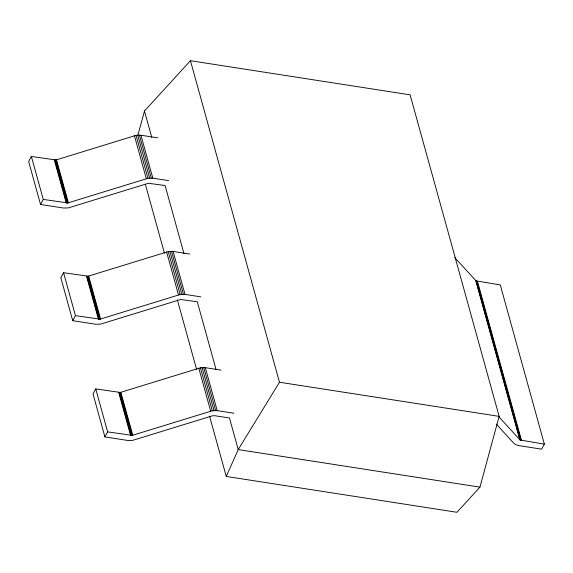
<?xml version="1.0" encoding="UTF-8"?>
<svg xmlns="http://www.w3.org/2000/svg" width="573" height="573" viewBox="0 0 573 573"><rect width="100%" height="100%" fill="white"/><g stroke="black" fill="none" stroke-linecap="round" stroke-linejoin="round"><path stroke-width="0.86" d="M137.907 135.178L144.468 111.012L190.437 60.709L410.118 94.846L499.155 416.37L479.938 487.136L456.953 512.291L226.256 476.442L209.553 416.12M226.256 476.442L238.225 449.583L279.474 382.234L190.437 60.709M157.625 137.814L140.929 135.221L136.059 135.35L55.953 159.989L31.365 156.465L28.65 161.507L40.547 204.461L63.51 208.028L68.373 207.899L148.486 183.26L165.11 185.552L183.969 253.646M40.547 204.461L43.262 199.418L31.365 156.465M189.813 254.04L173.11 251.447L168.247 251.576L88.142 276.215L63.553 272.691L60.838 277.733L72.728 320.687L95.691 324.254L100.562 324.125L180.667 299.486L197.291 301.778L216.15 369.872M72.728 320.687L75.443 315.644L63.553 272.691M221.121 370.129L205.299 367.673L200.428 367.802L120.323 392.441L95.734 388.917L93.019 393.959L104.916 436.913L127.879 440.479L132.75 440.351L212.311 415.848L214.474 415.669L229.479 417.996L238.225 449.583L479.938 487.136M104.916 436.913L107.631 431.87L95.734 388.917M454.747 257.599L476.077 280.849L500.272 284.931L544.35 444.111L541.635 449.153L518.816 445.608L515.893 444.72L513.702 443.13L496.304 424.106M43.262 199.418L67.85 202.942L147.956 178.303L152.826 178.174L168.641 180.631M75.443 315.644L100.031 319.168L180.137 294.529L185.007 294.4L200.829 296.857M107.631 431.87L132.22 435.394L212.325 410.755L217.196 410.626L233.891 413.219M279.474 382.234L499.155 416.37M498.825 416.779L520.162 440.028L544.35 444.111M477.452 281.386L521.537 440.565M476.944 281.271L521.022 440.451M476.478 281.092L520.563 440.265M476.077 280.849L520.162 440.028M475.748 280.555L519.833 439.735M144.468 111.012L151.795 137.477M140.929 135.221L152.826 178.174M173.11 251.447L185.007 294.4M205.299 367.673L217.196 410.626M139.354 135.078L151.251 178.031M171.542 251.303L183.432 294.257M203.723 367.529L215.62 410.483M137.721 135.121L149.61 178.074M169.902 251.346L181.799 294.3M202.09 367.572L213.98 410.526M136.059 135.35L147.956 178.303M168.247 251.576L180.137 294.529M200.428 367.802L212.325 410.755M134.426 135.758L146.316 178.712M166.607 251.984L178.504 294.937M198.795 368.21L210.685 411.163M145.356 184.313L164.451 253.252M177.336 299.786L196.661 369.592M56.498 159.853L68.395 202.806M88.686 276.079L100.576 319.032M120.867 392.304L132.764 435.258M55.953 159.989L67.85 202.942M88.142 276.215L100.031 319.168M120.323 392.441L132.22 435.394M55.402 160.068L67.299 203.021M87.583 276.293L99.48 319.247M119.771 392.519L131.668 435.473M54.858 160.082L66.747 203.035M87.039 276.308L98.936 319.261M119.227 392.534L131.117 435.487M54.328 160.032L66.224 202.985M86.516 276.258L98.413 319.211M118.704 392.484L130.594 435.437"/></g></svg>
